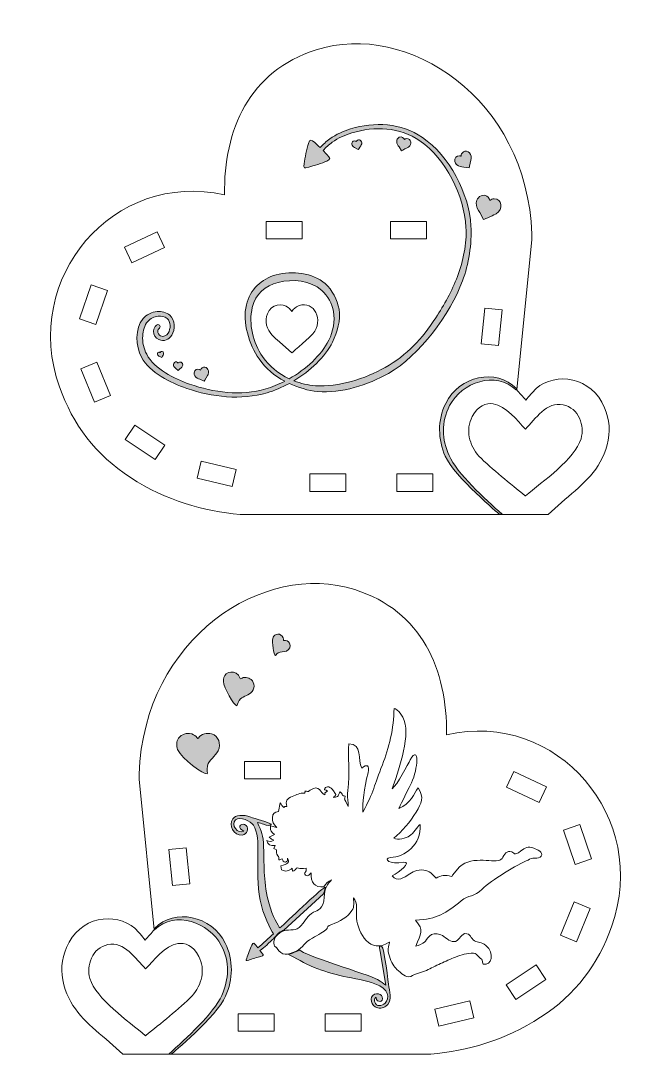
# Model space of a CAD drawing. Header units: inches. Extents: x -13 to 609, y 165 to 636.
# Drawn here: x -12.5 to 274.7, y 165 to 636.4 of the extents above; entities that cross this region are included whole.
import ezdxf

# ---------------------------------------------------------------- set-up
doc = ezdxf.new("R2010")
doc.units = ezdxf.units.IN
doc.header["$MEASUREMENT"] = 0
doc.layers.add('_U+0421_U+043B_U+043E_U+0439 1', color=7, linetype='Continuous')

# ---------------------------------------------------------------- blocks, each defined once
blk = doc.blocks.new('block 2')
at = {"layer": '_U+0421_U+043B_U+043E_U+0439 1', "true_color": 0x1c1c1b}
h = blk.add_hatch(color=250, dxfattribs=at)
edge = h.paths.add_edge_path()
edge.add_spline(control_points=[(213.63, 468.57), (204.42, 478.08), (187.53, 474.39), (181.33, 461.87), (177.49, 454.1), (177.8, 445.38), (181.13, 437.76), (185.24, 428.36), (205.88, 411.27), (205.88, 411.27), (205.88, 411.27), (207.1, 411.28), (207.1, 411.28), (199.18, 418.35), (186.52, 429.84), (182.89, 438.07), (179.66, 445.39), (179.13, 453.26), (183.13, 460.82), (188.71, 471.36), (204, 477.07), (213.59, 467.9), (213.59, 467.9), (213.63, 468.24), (213.63, 468.57), (213.63, 468.57), (213.63, 468.57), (213.63, 468.57)], knot_values=[0, 0, 0, 0, 1, 1, 1, 2, 2, 2, 3, 3, 3, 4, 4, 4, 5, 5, 5, 6, 6, 6, 7, 7, 7, 8, 8, 8, 9, 9, 9, 9], degree=3, periodic=1)
edge = h.paths.add_edge_path()
edge.add_spline(control_points=[(110.05, 470.95), (106.66, 469.1), (103.18, 467.63), (99.84, 466.66), (88.04, 463.23), (74.68, 464.66), (63.25, 468.69), (55.75, 471.34), (46.55, 475.62), (42.63, 482.95), (39.98, 487.93), (39.47, 495.98), (43.29, 500.5), (44.79, 502.28), (47.44, 503.51), (49.75, 503.74), (51.65, 503.92), (54.01, 503.28), (55.51, 502.02), (58.04, 499.88), (58.03, 495.57), (56.41, 492.91), (55.18, 490.88), (52.71, 489.92), (50.5, 490.95), (49.04, 491.63), (48.09, 493.22), (48.09, 494.82), (48.09, 496.03), (48.64, 496.73), (49.44, 497.53), (49.81, 497.9), (50.41, 497.9), (50.78, 497.53), (51.15, 497.16), (51.15, 496.56), (50.78, 496.19), (50.37, 495.78), (49.99, 495.44), (49.99, 494.82), (49.99, 493.96), (50.51, 493.04), (51.31, 492.66), (52.64, 492.04), (54.06, 492.7), (54.79, 493.89), (55.91, 495.74), (56.08, 499.05), (54.28, 500.57), (53.19, 501.49), (51.51, 501.76), (50.13, 501.63), (48.31, 501.45), (46.64, 500.61), (45.46, 499.21), (43.97, 497.45), (43.28, 494.9), (43.14, 492.64), (42.96, 489.74), (43.6, 486.8), (44.96, 484.24), (48.62, 477.39), (57.49, 473.12), (64.48, 470.65), (75.53, 466.75), (87.91, 465.16), (99.31, 468.48), (102.12, 469.3), (105.04, 470.48), (107.92, 471.97), (103.31, 474.37), (99.24, 477.79), (96.23, 482.1), (91.61, 488.71), (88.52, 498.87), (90.44, 506.79), (92.13, 513.73), (97.26, 518.72), (104.06, 520.48), (111.17, 522.31), (120.74, 521.49), (126.41, 516.45), (129.54, 513.66), (131.95, 508.94), (132.69, 504.83), (133.57, 499.96), (131.92, 494.24), (129.72, 489.84), (126.24, 482.88), (119.53, 476.6), (112.13, 472.15), (115.26, 470.93), (118.56, 470.18), (121.9, 469.93), (132.48, 469.14), (144.56, 473.1), (153.73, 478.24), (163.88, 483.93), (170.46, 491.26), (176.8, 500.9), (180.71, 506.82), (184.18, 513.13), (186.69, 519.77), (189.4, 526.92), (191, 534.5), (190.57, 542.17), (189.77, 556.42), (181.45, 573.46), (169.61, 581.6), (160.44, 587.91), (148.91, 588.4), (138.51, 585.2), (135.33, 584.22), (132.33, 582.9), (129.62, 580.95), (128.05, 579.82), (126.7, 578.54), (125.38, 577.19), (126.08, 576.48), (126.74, 575.8), (127.25, 575.25), (128.7, 573.68), (128.99, 573.16), (127.07, 572.29), (125.16, 571.42), (121.04, 570.2), (118.87, 569.59), (116.7, 568.98), (116.46, 568.98), (116.78, 571.27), (117.1, 573.56), (117.97, 578.14), (118.7, 580.32), (119.42, 582.49), (120, 582.26), (121.59, 580.84), (122.28, 580.23), (123.15, 579.4), (124.03, 578.53), (125.43, 579.96), (126.85, 581.29), (128.51, 582.49), (131.39, 584.56), (134.57, 585.97), (137.95, 587.01), (148.91, 590.39), (161.03, 589.81), (170.69, 583.17), (183.01, 574.68), (192.03, 557.61), (192.86, 542.77), (193.3, 534.83), (191.82, 525.11), (189.02, 517.71), (183.3, 502.61), (169.29, 483.4), (155.26, 475.53), (145.75, 470.2), (133.86, 466.39), (122.89, 467.21), (118.86, 467.52), (113.75, 469.33), (110.05, 470.95), (110.05, 470.95), (110.05, 470.95), (110.05, 470.95)], knot_values=[0, 0, 0, 0, 1, 1, 1, 2, 2, 2, 3, 3, 3, 4, 4, 4, 5, 5, 5, 6, 6, 6, 7, 7, 7, 8, 8, 8, 9, 9, 9, 10, 10, 10, 11, 11, 11, 12, 12, 12, 13, 13, 13, 14, 14, 14, 15, 15, 15, 16, 16, 16, 17, 17, 17, 18, 18, 18, 19, 19, 19, 20, 20, 20, 21, 21, 21, 22, 22, 22, 23, 23, 23, 24, 24, 24, 25, 25, 25, 26, 26, 26, 27, 27, 27, 28, 28, 28, 29, 29, 29, 30, 30, 30, 31, 31, 31, 32, 32, 32, 33, 33, 33, 34, 34, 34, 35, 35, 35, 36, 36, 36, 37, 37, 37, 38, 38, 38, 39, 39, 39, 40, 40, 40, 41, 41, 41, 42, 42, 42, 43, 43, 43, 44, 44, 44, 45, 45, 45, 46, 46, 46, 47, 47, 47, 48, 48, 48, 49, 49, 49, 50, 50, 50, 51, 51, 51, 52, 52, 52, 53, 53, 53, 54, 54, 54, 55, 55, 55, 55], degree=3, periodic=1)
edge = h.paths.add_edge_path()
edge.add_spline(control_points=[(109.96, 473.08), (117.53, 477.38), (124.53, 483.68), (128.03, 490.69), (130.04, 494.72), (130.91, 499.24), (130.1, 503.71), (129.44, 507.4), (127.64, 510.89), (124.82, 513.39), (119.64, 518.01), (111.47, 518.68), (105, 517.01), (98.87, 515.42), (94.66, 511.82), (93.14, 505.56), (91.34, 498.17), (93.48, 489.34), (97.78, 483.18), (100.87, 478.77), (105.14, 475.35), (109.96, 473.08), (109.96, 473.08), (109.96, 473.08), (109.96, 473.08)], knot_values=[0, 0, 0, 0, 1, 1, 1, 2, 2, 2, 3, 3, 3, 4, 4, 4, 5, 5, 5, 6, 6, 6, 7, 7, 7, 8, 8, 8, 8], degree=3, periodic=1)
edge = h.paths.add_edge_path()
edge.add_spline(control_points=[(201.5, 554.45), (201.41, 554.64), (201.4, 554.75), (201.3, 554.95), (201.23, 555.08), (201.16, 555.29), (201.07, 555.43), (200.17, 556.93), (197.72, 557.38), (196.23, 555.63), (195.66, 554.96), (195.33, 554.19), (195.28, 553.27), (195.19, 551.49), (196, 550.26), (196.86, 548.85), (196.86, 548.85), (198.65, 545.73), (198.65, 545.73), (199.15, 545.88), (203.91, 548), (204.35, 548.27), (207.73, 550.38), (206.91, 555.21), (203.47, 555.16), (202.45, 555.14), (202.11, 554.81), (201.5, 554.45), (201.5, 554.45), (201.5, 554.45), (201.5, 554.45)], knot_values=[0, 0, 0, 0, 1, 1, 1, 2, 2, 2, 3, 3, 3, 4, 4, 4, 5, 5, 5, 6, 6, 6, 7, 7, 7, 8, 8, 8, 9, 9, 9, 10, 10, 10, 10], degree=3, periodic=1)
edge = h.paths.add_edge_path()
edge.add_spline(control_points=[(188.38, 574.59), (188.24, 574.62), (188.17, 574.66), (188.02, 574.69), (187.92, 574.71), (187.77, 574.75), (187.66, 574.77), (186.44, 574.9), (185.16, 573.73), (185.5, 572.16), (185.63, 571.56), (185.92, 571.05), (186.41, 570.64), (187.36, 569.83), (188.39, 569.76), (189.54, 569.65), (189.54, 569.65), (192.03, 569.32), (192.03, 569.32), (192.16, 569.67), (192.99, 573.21), (193.02, 573.57), (193.28, 576.34), (190.25, 577.92), (188.82, 575.98), (188.4, 575.41), (188.44, 575.08), (188.38, 574.59), (188.38, 574.59), (188.38, 574.59), (188.38, 574.59)], knot_values=[0, 0, 0, 0, 1, 1, 1, 2, 2, 2, 3, 3, 3, 4, 4, 4, 5, 5, 5, 6, 6, 6, 7, 7, 7, 8, 8, 8, 9, 9, 9, 10, 10, 10, 10], degree=3, periodic=1)
edge = h.paths.add_edge_path()
edge.add_spline(control_points=[(140.57, 581.24), (140.5, 581.29), (140.48, 581.33), (140.4, 581.38), (140.35, 581.41), (140.28, 581.46), (140.23, 581.49), (139.6, 581.83), (138.67, 581.48), (138.51, 580.57), (138.45, 580.22), (138.49, 579.89), (138.67, 579.56), (139, 578.92), (139.53, 578.67), (140.12, 578.36), (140.12, 578.36), (141.38, 577.64), (141.38, 577.64), (141.52, 577.8), (142.73, 579.51), (142.83, 579.69), (143.56, 581.11), (142.29, 582.62), (141.11, 581.89), (140.76, 581.68), (140.71, 581.49), (140.57, 581.24), (140.57, 581.24), (140.57, 581.24), (140.57, 581.24)], knot_values=[0, 0, 0, 0, 1, 1, 1, 2, 2, 2, 3, 3, 3, 4, 4, 4, 5, 5, 5, 6, 6, 6, 7, 7, 7, 8, 8, 8, 9, 9, 9, 10, 10, 10, 10], degree=3, periodic=1)
edge = h.paths.add_edge_path()
edge.add_spline(control_points=[(162.52, 582.14), (162.46, 582.25), (162.45, 582.31), (162.39, 582.42), (162.35, 582.5), (162.3, 582.61), (162.25, 582.69), (161.69, 583.52), (160.28, 583.71), (159.47, 582.66), (159.17, 582.26), (159, 581.81), (159, 581.29), (159, 580.26), (159.5, 579.59), (160.04, 578.81), (160.04, 578.81), (161.15, 577.08), (161.15, 577.08), (161.43, 577.18), (164.09, 578.53), (164.33, 578.7), (166.2, 580), (165.59, 582.74), (163.62, 582.6), (163.04, 582.57), (162.86, 582.37), (162.52, 582.14), (162.52, 582.14), (162.52, 582.14), (162.52, 582.14)], knot_values=[0, 0, 0, 0, 1, 1, 1, 2, 2, 2, 3, 3, 3, 4, 4, 4, 5, 5, 5, 6, 6, 6, 7, 7, 7, 8, 8, 8, 9, 9, 9, 10, 10, 10, 10], degree=3, periodic=1)
edge = h.paths.add_edge_path()
edge.add_spline(control_points=[(59.28, 480.22), (59.23, 480.28), (59.22, 480.32), (59.16, 480.38), (59.12, 480.42), (59.07, 480.48), (59.03, 480.52), (58.54, 480.95), (57.63, 480.84), (57.3, 480.05), (57.17, 479.75), (57.14, 479.44), (57.22, 479.11), (57.39, 478.47), (57.81, 478.13), (58.28, 477.73), (58.28, 477.73), (59.26, 476.83), (59.26, 476.83), (59.42, 476.94), (60.86, 478.22), (60.98, 478.37), (61.94, 479.49), (61.11, 481.1), (59.9, 480.69), (59.54, 480.58), (59.46, 480.42), (59.28, 480.22), (59.28, 480.22), (59.28, 480.22), (59.28, 480.22)], knot_values=[0, 0, 0, 0, 1, 1, 1, 2, 2, 2, 3, 3, 3, 4, 4, 4, 5, 5, 5, 6, 6, 6, 7, 7, 7, 8, 8, 8, 9, 9, 9, 10, 10, 10, 10], degree=3, periodic=1)
edge = h.paths.add_edge_path()
edge.add_spline(control_points=[(51.11, 485), (51.06, 485.03), (51.04, 485.05), (50.99, 485.08), (50.96, 485.09), (50.91, 485.12), (50.87, 485.14), (50.46, 485.32), (49.89, 485.05), (49.84, 484.46), (49.83, 484.24), (49.87, 484.03), (50, 483.84), (50.24, 483.45), (50.59, 483.32), (50.98, 483.16), (50.98, 483.16), (51.81, 482.78), (51.81, 482.78), (51.89, 482.88), (52.56, 484.03), (52.61, 484.15), (53, 485.08), (52.11, 485.96), (51.41, 485.44), (51.2, 485.29), (51.18, 485.17), (51.11, 485), (51.11, 485), (51.11, 485), (51.11, 485)], knot_values=[0, 0, 0, 0, 1, 1, 1, 2, 2, 2, 3, 3, 3, 4, 4, 4, 5, 5, 5, 6, 6, 6, 7, 7, 7, 8, 8, 8, 9, 9, 9, 10, 10, 10, 10], degree=3, periodic=1)
edge = h.paths.add_edge_path()
edge.add_spline(control_points=[(69.52, 477.05), (69.42, 477.1), (69.37, 477.15), (69.26, 477.22), (69.18, 477.26), (69.08, 477.33), (68.99, 477.36), (68.05, 477.77), (66.74, 477.15), (66.63, 475.81), (66.59, 475.31), (66.69, 474.83), (66.98, 474.38), (67.54, 473.51), (68.34, 473.2), (69.23, 472.83), (69.23, 472.83), (71.13, 471.96), (71.13, 471.96), (71.32, 472.2), (72.85, 474.81), (72.96, 475.09), (73.85, 477.24), (71.82, 479.24), (70.21, 478.05), (69.74, 477.7), (69.69, 477.43), (69.52, 477.05), (69.52, 477.05), (69.52, 477.05), (69.52, 477.05)], knot_values=[0, 0, 0, 0, 1, 1, 1, 2, 2, 2, 3, 3, 3, 4, 4, 4, 5, 5, 5, 6, 6, 6, 7, 7, 7, 8, 8, 8, 9, 9, 9, 10, 10, 10, 10], degree=3, periodic=1)
h = blk.add_hatch(color=250, dxfattribs=at)
edge = h.paths.add_edge_path()
edge.add_spline(control_points=[(114.47, 212.7), (114.57, 212.66), (113.49, 211.97), (112.45, 211.52), (111.09, 210.93), (109.52, 210.6), (109.65, 210.54), (112.66, 209.12), (116.88, 206.42), (121.36, 204.61), (125.68, 202.87), (130.07, 201.65), (134.9, 200.54), (139.34, 199.53), (145.17, 198.79), (149.04, 197.08), (155.72, 194.94), (155.84, 190.46), (153.72, 188.36), (152.3, 186.95), (149.76, 186.6), (148.97, 188.81), (148.73, 189.47), (148.82, 190.25), (149.48, 191.07), (149.52, 191), (149.54, 190.96), (149.55, 190.85), (149.83, 188.24), (153.27, 188.72), (152.33, 191.19), (151.99, 192.1), (151.2, 192.72), (149.85, 192.65), (146.6, 192.49), (146.76, 187.98), (149.17, 186.66), (150.74, 185.79), (152.75, 185.89), (154.07, 186.94), (156.78, 189.08), (156.23, 192.18), (155.42, 195.81), (155.25, 197.12), (153.3, 213.76), (152.12, 214.39), (151.83, 214.33), (151.29, 214.33), (151.19, 214.16), (150.89, 213.67), (151.62, 212.24), (151.93, 209.14), (151.93, 209.14), (153.97, 196.54), (153.97, 196.54), (152.75, 197.39), (152.05, 198.1), (150.3, 199.05), (145.6, 201.61), (116.9, 210.02), (114.47, 212.7), (114.47, 212.7), (114.47, 212.7), (114.47, 212.7)], knot_values=[0, 0, 0, 0, 1, 1, 1, 2, 2, 2, 3, 3, 3, 4, 4, 4, 5, 5, 5, 6, 6, 6, 7, 7, 7, 8, 8, 8, 9, 9, 9, 10, 10, 10, 11, 11, 11, 12, 12, 12, 13, 13, 13, 14, 14, 14, 15, 15, 15, 16, 16, 16, 17, 17, 17, 18, 18, 18, 19, 19, 19, 20, 20, 20, 21, 21, 21, 21], degree=3, periodic=1)
edge = h.paths.add_edge_path()
edge.add_spline(control_points=[(94.72, 214.72), (94.72, 214.72), (95.69, 213.51), (95.69, 213.51), (98.04, 215.59), (100.56, 218), (102.82, 219.92), (101.55, 221.79), (97.9, 228.99), (96.71, 235.26), (94.13, 248.98), (97.67, 263.9), (93.62, 269.48), (92.37, 271.19), (87.7, 273.87), (85.43, 271.87), (83.28, 269.97), (86.35, 264.92), (89.28, 266.82), (89.28, 266.82), (88.33, 267.33), (88.33, 267.33), (86.15, 268.54), (88.44, 271.12), (90.33, 269.33), (91.63, 268.1), (90.92, 265.29), (88.55, 265), (84.46, 264.51), (82.25, 269.6), (84.23, 272.35), (85.44, 274.04), (88.99, 274.56), (92.43, 273.22), (94.21, 272.53), (100.66, 270.75), (101.86, 269.92), (100.98, 269.02), (100.15, 269.28), (98.31, 269.9), (97.34, 270.23), (96.54, 270.47), (95.51, 270.74), (97.42, 266.33), (98.11, 265.32), (98.3, 259.5), (98.59, 250.04), (98.26, 242.98), (100.76, 233.63), (102.22, 228.13), (105.12, 223.27), (105.74, 222.61), (109.04, 225.65), (123.42, 239.64), (126.46, 241.21), (126.07, 239.75), (125.97, 238.68), (125.59, 238.17), (125.59, 238.17), (107.57, 221.58), (107.57, 221.58), (107.05, 221.4), (106.15, 221.21), (105.1, 220.26), (104.66, 219.87), (104.24, 219.41), (103.79, 218.82), (103.42, 218.32), (102.85, 217.81), (102.4, 217.36), (99.91, 214.95), (97.45, 212.78), (96.99, 212.6), (96.99, 212.6), (96.63, 212.35), (96.63, 212.35), (97.04, 211.83), (97.42, 211.35), (97.69, 211.01), (98.38, 210.11), (98.33, 210.08), (96.97, 209.67), (95.62, 209.25), (92.97, 208.45), (91.59, 208), (90.21, 207.54), (90.1, 207.43), (90.61, 208.89), (91.12, 210.36), (92.25, 213.39), (92.94, 214.75), (93.63, 216.1), (93.88, 215.77), (94.72, 214.72), (94.72, 214.72), (94.72, 214.72), (94.72, 214.72)], knot_values=[0, 0, 0, 0, 1, 1, 1, 2, 2, 2, 3, 3, 3, 4, 4, 4, 5, 5, 5, 6, 6, 6, 7, 7, 7, 8, 8, 8, 9, 9, 9, 10, 10, 10, 11, 11, 11, 12, 12, 12, 13, 13, 13, 14, 14, 14, 15, 15, 15, 16, 16, 16, 17, 17, 17, 18, 18, 18, 19, 19, 19, 20, 20, 20, 21, 21, 21, 22, 22, 22, 23, 23, 23, 24, 24, 24, 25, 25, 25, 26, 26, 26, 27, 27, 27, 28, 28, 28, 29, 29, 29, 30, 30, 30, 31, 31, 31, 32, 32, 32, 32], degree=3, periodic=1)
edge = h.paths.add_edge_path()
edge.add_spline(control_points=[(48.48, 222.4), (57.69, 231.91), (74.58, 228.22), (80.77, 215.69), (84.62, 207.92), (84.31, 199.2), (80.98, 191.58), (76.87, 182.18), (56.23, 165.1), (56.23, 165.1), (56.23, 165.1), (55, 165.1), (55, 165.1), (62.93, 172.17), (75.59, 183.67), (79.22, 191.89), (82.44, 199.21), (82.98, 207.08), (78.98, 214.64), (73.4, 225.18), (58.11, 230.89), (48.52, 221.72), (48.52, 221.72), (48.48, 222.07), (48.48, 222.4), (48.48, 222.4), (48.48, 222.4), (48.48, 222.4)], knot_values=[0, 0, 0, 0, 1, 1, 1, 2, 2, 2, 3, 3, 3, 4, 4, 4, 5, 5, 5, 6, 6, 6, 7, 7, 7, 8, 8, 8, 9, 9, 9, 9], degree=3, periodic=1)
edge = h.paths.add_edge_path()
edge.add_spline(control_points=[(59.28, 303.51), (58.6, 304.93), (58.32, 307.02), (59.11, 308.54), (60.11, 310.46), (62.34, 311.54), (64.56, 311.31), (67.49, 311.02), (68.04, 308.44), (68.56, 309.24), (69.79, 311.13), (72.54, 311.72), (74.57, 311.1), (77.76, 310.13), (78.99, 306.57), (77.54, 303.44), (76.31, 300.79), (73.39, 299.51), (72.69, 296.51), (72.19, 294.35), (72.96, 293.21), (72.56, 292.92), (71.01, 292.15), (60.81, 300.32), (59.28, 303.51), (59.28, 303.51), (59.28, 303.51), (59.28, 303.51)], knot_values=[0, 0, 0, 0, 1, 1, 1, 2, 2, 2, 3, 3, 3, 4, 4, 4, 5, 5, 5, 6, 6, 6, 7, 7, 7, 8, 8, 8, 9, 9, 9, 9], degree=3, periodic=1)
edge = h.paths.add_edge_path()
edge.add_spline(control_points=[(79.94, 334.96), (79.87, 336.12), (80.27, 337.63), (81.23, 338.45), (82.46, 339.49), (84.29, 339.6), (85.74, 338.83), (87.66, 337.81), (87.32, 335.88), (87.9, 336.29), (89.27, 337.24), (91.32, 336.88), (92.54, 335.88), (94.46, 334.33), (94.3, 331.54), (92.43, 329.81), (90.85, 328.34), (88.49, 328.27), (87.17, 326.42), (86.22, 325.07), (86.44, 324.08), (86.08, 323.99), (84.8, 323.9), (80.1, 332.34), (79.94, 334.96), (79.94, 334.96), (79.94, 334.96), (79.94, 334.96)], knot_values=[0, 0, 0, 0, 1, 1, 1, 2, 2, 2, 3, 3, 3, 4, 4, 4, 5, 5, 5, 6, 6, 6, 7, 7, 7, 8, 8, 8, 9, 9, 9, 9], degree=3, periodic=1)
edge = h.paths.add_edge_path()
edge.add_spline(control_points=[(102.46, 354.7), (102.67, 355.41), (103.24, 356.22), (103.99, 356.49), (104.94, 356.84), (106.05, 356.5), (106.75, 355.72), (107.66, 354.7), (107.04, 353.63), (107.47, 353.75), (108.49, 354.01), (109.62, 353.34), (110.13, 352.49), (110.92, 351.14), (110.22, 349.53), (108.73, 348.91), (107.47, 348.38), (106.06, 348.86), (104.87, 348.05), (104.01, 347.47), (103.92, 346.83), (103.69, 346.86), (102.91, 347.08), (101.98, 353.12), (102.46, 354.7), (102.46, 354.7), (102.46, 354.7), (102.46, 354.7)], knot_values=[0, 0, 0, 0, 1, 1, 1, 2, 2, 2, 3, 3, 3, 4, 4, 4, 5, 5, 5, 6, 6, 6, 7, 7, 7, 8, 8, 8, 9, 9, 9, 9], degree=3, periodic=1)
at = {"layer": '_U+0421_U+043B_U+043E_U+0439 1', "color": 12, "lineweight": 9, "true_color": 0xe30513}
for points in [[(115.9, 544.78), (115.9, 536.84), (99.46, 536.84), (99.46, 544.78), (115.9, 544.78), (115.9, 544.78)], [(172.59, 544.78), (172.59, 536.84), (156.15, 536.84), (156.15, 544.78), (172.59, 544.78), (172.59, 544.78)], [(49.7, 540.14), (53.09, 532.97), (38.23, 525.94), (34.84, 533.11), (49.7, 540.14), (49.7, 540.14)], [(19.6, 515.91), (27.11, 513.33), (21.76, 497.79), (14.25, 500.37), (19.6, 515.91), (19.6, 515.91)], [(199.15, 505.33), (207.04, 504.53), (205.39, 488.18), (197.5, 488.97), (199.15, 505.33), (199.15, 505.33)], [(14.87, 477.66), (22.21, 480.68), (28.47, 465.47), (21.12, 462.45), (14.87, 477.66), (14.87, 477.66)], [(35.2, 445.35), (39.62, 451.94), (53.27, 442.78), (48.85, 436.19), (35.2, 445.35), (35.2, 445.35)], [(67.99, 427.82), (69.84, 435.54), (85.83, 431.71), (83.98, 423.99), (67.99, 427.82), (67.99, 427.82)], [(135.81, 429.66), (135.81, 421.72), (119.37, 421.72), (119.37, 429.66), (135.81, 429.66), (135.81, 429.66)], [(175.5, 429.66), (175.5, 421.72), (159.06, 421.72), (159.06, 429.66), (175.5, 429.66), (175.5, 429.66)], [(89.56, 298.6), (89.56, 290.67), (106.01, 290.67), (106.01, 298.6), (89.56, 298.6), (89.56, 298.6)], [(212.45, 293.96), (209.06, 286.79), (223.92, 279.76), (227.32, 286.93), (212.45, 293.96), (212.45, 293.96)], [(242.55, 269.74), (235.05, 267.15), (240.4, 251.61), (247.9, 254.19), (242.55, 269.74), (242.55, 269.74)], [(63.01, 259.15), (55.11, 258.36), (56.76, 242), (64.66, 242.8), (63.01, 259.15), (63.01, 259.15)], [(247.28, 231.48), (239.94, 234.5), (233.69, 219.3), (241.03, 216.28), (247.28, 231.48), (247.28, 231.48)], [(226.96, 199.17), (222.54, 205.76), (208.88, 196.61), (213.3, 190.01), (226.96, 199.17), (226.96, 199.17)], [(194.16, 181.64), (192.31, 189.36), (176.32, 185.54), (178.17, 177.82), (194.16, 181.64), (194.16, 181.64)], [(86.66, 183.48), (86.66, 175.54), (103.1, 175.54), (103.1, 183.48), (86.66, 183.48), (86.66, 183.48)], [(126.34, 183.48), (126.34, 175.54), (142.78, 175.54), (142.78, 183.48), (126.34, 183.48), (126.34, 183.48)]]:
    blk.add_lwpolyline(points, dxfattribs=at)
for points, knots in [([(217.86, 463.29), (218.8, 464.31), (219.1, 465.01), (220.16, 466.07), (220.87, 466.78), (221.77, 467.91), (222.59, 468.63), (231.47, 476.34), (247.95, 474.1), (253.82, 459.84), (256.04, 454.44), (256.59, 448.86), (254.98, 442.91), (251.84, 431.35), (244.18, 425.24), (235.74, 418.06), (235.74, 418.06), (228.11, 411.17), (228.11, 411.17), (228.11, 411.17), (87.65, 411.17), (87.65, 411.17), (70.7, 412.84), (54.25, 417.3), (37.55, 428.07), (21.55, 438.39), (11.27, 452.32), (5.21, 469.33), (-12.51, 519.03), (29.93, 568.42), (80.47, 556.94), (80.01, 586.72), (91.7, 613.34), (122.26, 623.11), (163.79, 636.39), (218.46, 601.11), (220.66, 539.01), (220.66, 539.01), (220.62, 536.59), (220.62, 536.59), (220.62, 536.59), (213.72, 467.96), (213.72, 467.96), (214.91, 466.74), (216.56, 464.78), (217.86, 463.29), (217.86, 463.29), (217.86, 463.29), (217.86, 463.29)], [0, 0, 0, 0, 1, 1, 1, 2, 2, 2, 3, 3, 3, 4, 4, 4, 5, 5, 5, 6, 6, 6, 7, 7, 7, 8, 8, 8, 9, 9, 9, 10, 10, 10, 11, 11, 11, 12, 12, 12, 13, 13, 13, 14, 14, 14, 15, 15, 15, 16, 16, 16, 16]), ([(111.14, 503.82), (110.85, 504.14), (110.75, 504.35), (110.42, 504.68), (110.21, 504.9), (109.93, 505.25), (109.67, 505.47), (106.93, 507.86), (101.84, 507.16), (100.02, 502.76), (99.34, 501.09), (99.17, 499.36), (99.67, 497.52), (100.64, 493.95), (103, 492.06), (105.61, 489.85), (105.61, 489.85), (111.14, 484.85), (111.14, 484.85), (112.02, 485.48), (120.01, 492.69), (120.71, 493.51), (126, 499.82), (121.29, 508.79), (114.55, 506.48), (112.57, 505.79), (112.11, 504.93), (111.14, 503.82), (111.14, 503.82), (111.14, 503.82), (111.14, 503.82)], [0, 0, 0, 0, 1, 1, 1, 2, 2, 2, 3, 3, 3, 4, 4, 4, 5, 5, 5, 6, 6, 6, 7, 7, 7, 8, 8, 8, 9, 9, 9, 10, 10, 10, 10]), ([(217.7, 419.66), (217.66, 419.69), (217.63, 419.72), (217.59, 419.75), (211.02, 425.15), (202.3, 431.8), (196.5, 437.8), (192.04, 442.81), (190.26, 449.82), (193.45, 455.85), (196.09, 460.83), (199.76, 462.16), (202.98, 461.65), (208.7, 460.76), (214.12, 453.92), (217.69, 450.09), (222.3, 454.75), (227.39, 462.84), (234.92, 461.21), (238.45, 460.45), (240.98, 458.14), (242.35, 455.04), (243.71, 451.94), (244, 448.96), (243.05, 445.7), (240.41, 436.59), (225.58, 426.32), (217.7, 419.66), (217.7, 419.66), (217.7, 419.66), (217.7, 419.66)], [0, 0, 0, 0, 1, 1, 1, 2, 2, 2, 3, 3, 3, 4, 4, 4, 5, 5, 5, 6, 6, 6, 7, 7, 7, 8, 8, 8, 9, 9, 9, 10, 10, 10, 10]), ([(44.3, 217.11), (43.35, 218.13), (43.05, 218.83), (41.99, 219.9), (41.29, 220.6), (40.39, 221.73), (39.56, 222.45), (30.68, 230.16), (14.21, 227.92), (8.34, 213.67), (6.11, 208.26), (5.56, 202.68), (7.18, 196.73), (10.32, 185.17), (17.98, 179.06), (26.41, 171.88), (26.41, 171.88), (34.05, 164.99), (34.05, 164.99), (34.05, 164.99), (174.5, 164.99), (174.5, 164.99), (191.45, 166.67), (207.9, 171.12), (224.61, 181.89), (240.61, 192.21), (250.88, 206.14), (256.95, 223.15), (274.67, 272.85), (232.22, 322.24), (181.69, 310.76), (182.14, 340.54), (170.46, 367.17), (139.89, 376.93), (98.37, 390.21), (43.7, 354.93), (41.5, 292.83), (41.5, 292.83), (41.53, 290.42), (41.53, 290.42), (41.53, 290.42), (48.44, 221.79), (48.44, 221.79), (47.24, 220.56), (45.59, 218.6), (44.3, 217.11), (44.3, 217.11), (44.3, 217.11), (44.3, 217.11)], [0, 0, 0, 0, 1, 1, 1, 2, 2, 2, 3, 3, 3, 4, 4, 4, 5, 5, 5, 6, 6, 6, 7, 7, 7, 8, 8, 8, 9, 9, 9, 10, 10, 10, 11, 11, 11, 12, 12, 12, 13, 13, 13, 14, 14, 14, 15, 15, 15, 16, 16, 16, 16]), ([(155.53, 216.1), (156.23, 216.56), (154.73, 213.43), (155.13, 211.66), (155.72, 209.05), (156.84, 206.32), (158.12, 204.75), (158.97, 203.72), (162.09, 200.89), (163.41, 200.5), (165.18, 199.98), (165.92, 200.83), (167.08, 201.39), (168.23, 201.95), (169.52, 202.14), (170.81, 202.59), (173.21, 203.42), (175, 204.54), (177.31, 205.61), (179.61, 206.68), (181.66, 207.65), (184.11, 208.66), (186.2, 209.52), (189.32, 210.65), (191.73, 211), (195.57, 211.56), (195.64, 210.19), (197.04, 208.84), (198.1, 207.83), (197.73, 209.07), (198.17, 207.03), (198.17, 207.03), (198.36, 206.05), (198.36, 206.05), (202.41, 205.28), (203.7, 211.14), (199.69, 214.63), (197.6, 216.44), (196.02, 215.74), (194.4, 216.75), (192.62, 217.85), (193.04, 220.1), (189.97, 220.11), (187.82, 219.08), (187.46, 216.47), (185.04, 216.37), (182.94, 216.29), (180.87, 218.72), (179.18, 219.49), (174.38, 221.68), (172.47, 216.89), (171.72, 216.21), (170.83, 215.4), (169.03, 214.75), (167.7, 214.34), (169.96, 220), (171.57, 221.62), (167.62, 226.13), (177.49, 226.67), (181.45, 229.43), (188.41, 235.01), (191.81, 237.72), (194.25, 236.63), (197.93, 240.26), (202.06, 244.35), (214.06, 251.58), (218.99, 253.6), (220.23, 255.14), (223.87, 253.78), (224.88, 255.32), (226.05, 257.24), (223.08, 258.44), (221.53, 259.01), (218.79, 260.01), (217.54, 259.09), (215.66, 257.74), (211.89, 255.03), (213.29, 257.2), (210.64, 257.55), (208.57, 257.82), (207.92, 255.03), (206.53, 253.86), (204.03, 251.77), (193.7, 256.04), (187.69, 250.51), (187.69, 250.51), (184.49, 246.66), (184.49, 246.66), (184.21, 246.28), (184.23, 246.31), (183.99, 246.07), (181.1, 246.92), (179.24, 246.58), (176.95, 245.36), (175.16, 247.02), (174.09, 248.75), (171.32, 249.01), (168.32, 249.3), (166.04, 248.11), (164.27, 246.82), (162.84, 245.77), (158.95, 243.39), (156.96, 246.34), (160.38, 248.24), (165.85, 252.71), (162.17, 252.64), (155.72, 251.3), (152.47, 254.14), (156.22, 254.76), (162.44, 254.97), (170.47, 260.42), (169.72, 269.78), (168.22, 268.68), (166.56, 265.79), (164.85, 264.6), (163.25, 263.49), (159.44, 262.5), (157.61, 263.64), (161.41, 266.41), (165.3, 271.16), (167.89, 275.5), (170.31, 279.54), (171.6, 281.99), (168.81, 286.5), (166.84, 284.18), (165.48, 279.27), (159.93, 277.03), (160.4, 277.96), (162.83, 282.99), (165.73, 288.83), (168.76, 294.9), (169.34, 306.66), (165.2, 299.34), (164.05, 297.31), (159.34, 287.7), (156.88, 286.12), (159.34, 292.98), (165.25, 309.07), (162.46, 317.19), (161.84, 319.01), (159.65, 322.48), (157.77, 322.72), (157.74, 313.65), (155.41, 304.65), (152.44, 297.02), (148.9, 287.92), (148.42, 284.41), (143.59, 275.47), (143.33, 279.33), (144.1, 286.23), (145.91, 293.35), (146.78, 296.79), (145.2, 297.6), (143.1, 295.42), (141.09, 299.15), (143.59, 306.69), (137.09, 306.63), (136.57, 300.8), (137.72, 293.76), (136.71, 285.25), (136.22, 281.11), (137.02, 281.23), (136.9, 278.04), (136.9, 278.04), (135.77, 280.31), (135.77, 280.31), (135.07, 281.68), (135.15, 281.02), (135.41, 282.73), (135.07, 282.95), (135.02, 282.82), (134.75, 282.94), (133.78, 283.37), (134.4, 283.68), (133.26, 284.75), (132.12, 283.15), (132.84, 282.34), (130.14, 282.17), (131.15, 283.39), (130.59, 281.87), (131.22, 283.43), (130.76, 284.33), (130.59, 284.35), (130.1, 285.17), (128.83, 287.29), (126.99, 287.41), (126.24, 286.25), (125.65, 285.34), (126.52, 285.78), (127.49, 285.04), (127.49, 285.04), (126.17, 284.26), (126.17, 284.26), (126.18, 284.23), (126.2, 284.11), (126.2, 284.08), (126.29, 283.25), (126.61, 284.48), (126.24, 283.35), (124.03, 283.91), (123.96, 288.46), (119.59, 285.49), (118.06, 284.45), (119.44, 284.88), (117.09, 285.05), (117.09, 285.02), (117.12, 285.01), (117.12, 284.97), (117.12, 284.97), (117.18, 284.65), (117.18, 284.65), (117.18, 284.63), (117.16, 284.52), (117.16, 284.5), (117.16, 284.5), (117.09, 284.14), (117.09, 284.14), (114.68, 284.35), (113.51, 283.31), (111.29, 282.54), (109, 281.75), (108.1, 280.49), (108.87, 278.04), (107.73, 277.94), (108.16, 278.17), (107.58, 277.59), (106.62, 278.1), (106.46, 278.81), (105.83, 279.62), (105.83, 279.62), (105.14, 275.72), (105.14, 275.72), (103.28, 275.36), (102.33, 274.99), (102.31, 272.88), (102.28, 270.88), (102.72, 269.95), (104.06, 268.7), (104.12, 268.64), (104.23, 268.55), (104.3, 268.46), (104.3, 268.46), (101.38, 269.12), (101.38, 269.12), (101.45, 266.36), (101.8, 266.72), (103.23, 265.19), (103.23, 265.19), (100.88, 264.07), (100.88, 264.07), (102.01, 262.84), (101.85, 263.37), (102.93, 262.66), (101.69, 261.77), (100.82, 261.94), (99.75, 262.45), (100.21, 260.4), (101.23, 260.08), (103.56, 260.28), (103.56, 260.28), (102.88, 258.91), (102.88, 258.91), (105.23, 257.91), (103.64, 258.08), (104.37, 256.28), (104.97, 254.83), (105.58, 255.65), (105.17, 253.65), (106.21, 253.76), (105.98, 253.78), (106.78, 254.14), (107.13, 253.07), (107.22, 252.95), (108.29, 252.63), (109.76, 253.58), (108.88, 252.92), (109.18, 254.43), (110.18, 252.47), (109.78, 252.33), (107.22, 251.23), (107.22, 251.23), (106.12, 251.02), (106.12, 251.02), (106.12, 251.02), (106.45, 249.16), (106.45, 249.16), (108.39, 248.13), (109.93, 248.55), (111.36, 249.91), (111.36, 249.91), (111.46, 248.54), (111.46, 248.54), (112.68, 248.86), (111.69, 248.38), (112.66, 249.12), (112.83, 249.25), (113.04, 249.5), (113.21, 249.67), (113.21, 249.67), (113.57, 250.08), (113.57, 250.08), (115.53, 249.58), (115.75, 249.69), (117.68, 249.85), (118.08, 247.6), (116.15, 248.09), (117.41, 246.75), (118.56, 245.52), (119.55, 247.35), (119.97, 247.72), (119.67, 243.39), (121.54, 241.04), (125.82, 241.32), (126.76, 242.9), (127.54, 243.94), (129.31, 244.53), (127.23, 242.73), (126.14, 240.6), (125.94, 236.6), (125.68, 231.15), (122.8, 230.69), (121.08, 229.78), (118.05, 228.2), (117.61, 226.08), (115.46, 223.79), (112.66, 220.81), (111.15, 222.36), (107.02, 221.23), (102.89, 219.36), (102.37, 215.41), (103.33, 214.39), (104.47, 213.18), (103.58, 214.68), (104.41, 213.32), (106.57, 209.73), (109.37, 210.37), (112.87, 211.95), (116.82, 213.74), (116.55, 215.94), (120.54, 218.01), (121.8, 218.66), (123.1, 219.47), (124.35, 220.18), (129.75, 223.21), (125.22, 222.54), (129.48, 224.21), (132.79, 225.52), (136.65, 227.55), (138.6, 230.59), (139.77, 232.42), (139.39, 233.95), (139.26, 236.29), (141.57, 234.06), (140.31, 230.45), (140.64, 227.09), (141.3, 220.29), (146.83, 210.4), (155.53, 216.1), (155.53, 216.1), (155.53, 216.1), (155.53, 216.1)], [0, 0, 0, 0, 1, 1, 1, 2, 2, 2, 3, 3, 3, 4, 4, 4, 5, 5, 5, 6, 6, 6, 7, 7, 7, 8, 8, 8, 9, 9, 9, 10, 10, 10, 11, 11, 11, 12, 12, 12, 13, 13, 13, 14, 14, 14, 15, 15, 15, 16, 16, 16, 17, 17, 17, 18, 18, 18, 19, 19, 19, 20, 20, 20, 21, 21, 21, 22, 22, 22, 23, 23, 23, 24, 24, 24, 25, 25, 25, 26, 26, 26, 27, 27, 27, 28, 28, 28, 29, 29, 29, 30, 30, 30, 31, 31, 31, 32, 32, 32, 33, 33, 33, 34, 34, 34, 35, 35, 35, 36, 36, 36, 37, 37, 37, 38, 38, 38, 39, 39, 39, 40, 40, 40, 41, 41, 41, 42, 42, 42, 43, 43, 43, 44, 44, 44, 45, 45, 45, 46, 46, 46, 47, 47, 47, 48, 48, 48, 49, 49, 49, 50, 50, 50, 51, 51, 51, 52, 52, 52, 53, 53, 53, 54, 54, 54, 55, 55, 55, 56, 56, 56, 57, 57, 57, 58, 58, 58, 59, 59, 59, 60, 60, 60, 61, 61, 61, 62, 62, 62, 63, 63, 63, 64, 64, 64, 65, 65, 65, 66, 66, 66, 67, 67, 67, 68, 68, 68, 69, 69, 69, 70, 70, 70, 71, 71, 71, 72, 72, 72, 73, 73, 73, 74, 74, 74, 75, 75, 75, 76, 76, 76, 77, 77, 77, 78, 78, 78, 79, 79, 79, 80, 80, 80, 81, 81, 81, 82, 82, 82, 83, 83, 83, 84, 84, 84, 85, 85, 85, 86, 86, 86, 87, 87, 87, 88, 88, 88, 89, 89, 89, 90, 90, 90, 91, 91, 91, 92, 92, 92, 93, 93, 93, 94, 94, 94, 95, 95, 95, 96, 96, 96, 97, 97, 97, 98, 98, 98, 99, 99, 99, 100, 100, 100, 101, 101, 101, 102, 102, 102, 103, 103, 103, 104, 104, 104, 105, 105, 105, 106, 106, 106, 107, 107, 107, 108, 108, 108, 109, 109, 109, 110, 110, 110, 111, 111, 111, 112, 112, 112, 113, 113, 113, 114, 114, 114, 115, 115, 115, 116, 116, 116, 117, 117, 117, 118, 118, 118, 119, 119, 119, 120, 120, 120, 120]), ([(44.46, 173.48), (44.49, 173.51), (44.53, 173.54), (44.56, 173.57), (51.13, 178.97), (59.86, 185.63), (65.65, 191.62), (70.12, 196.63), (71.89, 203.64), (68.7, 209.67), (66.07, 214.66), (62.39, 215.98), (59.17, 215.48), (53.45, 214.58), (48.04, 207.74), (44.46, 203.91), (39.85, 208.57), (34.77, 216.66), (27.24, 215.04), (23.71, 214.27), (21.17, 211.96), (19.81, 208.86), (18.45, 205.76), (18.15, 202.78), (19.1, 199.53), (21.74, 190.41), (36.58, 180.14), (44.46, 173.48), (44.46, 173.48), (44.46, 173.48), (44.46, 173.48)], [0, 0, 0, 0, 1, 1, 1, 2, 2, 2, 3, 3, 3, 4, 4, 4, 5, 5, 5, 6, 6, 6, 7, 7, 7, 8, 8, 8, 9, 9, 9, 10, 10, 10, 10])]:
    blk.add_open_spline(points, degree=3, knots=knots, dxfattribs=at)
at = {"layer": '_U+0421_U+043B_U+043E_U+0439 1', "lineweight": 0}
for points, knots in [([(110.05, 470.95), (106.66, 469.1), (103.18, 467.63), (99.84, 466.66), (88.04, 463.23), (74.68, 464.66), (63.25, 468.69), (55.75, 471.34), (46.55, 475.62), (42.63, 482.95), (39.98, 487.93), (39.47, 495.98), (43.29, 500.5), (44.79, 502.28), (47.44, 503.51), (49.75, 503.74), (51.65, 503.92), (54.01, 503.28), (55.51, 502.02), (58.04, 499.88), (58.03, 495.57), (56.41, 492.91), (55.18, 490.88), (52.71, 489.92), (50.5, 490.95), (49.04, 491.63), (48.09, 493.22), (48.09, 494.82), (48.09, 496.03), (48.64, 496.73), (49.44, 497.53), (49.81, 497.9), (50.41, 497.9), (50.78, 497.53), (51.15, 497.16), (51.15, 496.56), (50.78, 496.19), (50.37, 495.78), (49.99, 495.44), (49.99, 494.82), (49.99, 493.96), (50.51, 493.04), (51.31, 492.66), (52.64, 492.04), (54.06, 492.7), (54.79, 493.89), (55.91, 495.74), (56.08, 499.05), (54.28, 500.57), (53.19, 501.49), (51.51, 501.76), (50.13, 501.63), (48.31, 501.45), (46.64, 500.61), (45.46, 499.21), (43.97, 497.45), (43.28, 494.9), (43.14, 492.64), (42.96, 489.74), (43.6, 486.8), (44.96, 484.24), (48.62, 477.39), (57.49, 473.12), (64.48, 470.65), (75.53, 466.75), (87.91, 465.16), (99.31, 468.48), (102.12, 469.3), (105.04, 470.48), (107.92, 471.97), (103.31, 474.37), (99.24, 477.79), (96.23, 482.1), (91.61, 488.71), (88.52, 498.87), (90.44, 506.79), (92.13, 513.73), (97.26, 518.72), (104.06, 520.48), (111.17, 522.31), (120.74, 521.49), (126.41, 516.45), (129.54, 513.66), (131.95, 508.94), (132.69, 504.83), (133.57, 499.96), (131.92, 494.24), (129.72, 489.84), (126.24, 482.88), (119.53, 476.6), (112.13, 472.15), (115.26, 470.93), (118.56, 470.18), (121.9, 469.93), (132.48, 469.14), (144.56, 473.1), (153.73, 478.24), (163.88, 483.93), (170.46, 491.26), (176.8, 500.9), (180.71, 506.82), (184.18, 513.13), (186.69, 519.77), (189.4, 526.92), (191, 534.5), (190.57, 542.17), (189.77, 556.42), (181.45, 573.46), (169.61, 581.6), (160.44, 587.91), (148.91, 588.4), (138.51, 585.2), (135.33, 584.22), (132.33, 582.9), (129.62, 580.95), (128.05, 579.82), (126.7, 578.54), (125.38, 577.19), (126.08, 576.48), (126.74, 575.8), (127.25, 575.25), (128.7, 573.68), (128.99, 573.16), (127.07, 572.29), (125.16, 571.42), (121.04, 570.2), (118.87, 569.59), (116.7, 568.98), (116.46, 568.98), (116.78, 571.27), (117.1, 573.56), (117.97, 578.14), (118.7, 580.32), (119.42, 582.49), (120, 582.26), (121.59, 580.84), (122.28, 580.23), (123.15, 579.4), (124.03, 578.53), (125.43, 579.96), (126.85, 581.29), (128.51, 582.49), (131.39, 584.56), (134.57, 585.97), (137.95, 587.01), (148.91, 590.39), (161.03, 589.81), (170.69, 583.17), (183.01, 574.68), (192.03, 557.61), (192.86, 542.77), (193.3, 534.83), (191.82, 525.11), (189.02, 517.71), (183.3, 502.61), (169.29, 483.4), (155.26, 475.53), (145.75, 470.2), (133.86, 466.39), (122.89, 467.21), (118.86, 467.52), (113.75, 469.33), (110.05, 470.95), (110.05, 470.95), (110.05, 470.95), (110.05, 470.95)], [0, 0, 0, 0, 1, 1, 1, 2, 2, 2, 3, 3, 3, 4, 4, 4, 5, 5, 5, 6, 6, 6, 7, 7, 7, 8, 8, 8, 9, 9, 9, 10, 10, 10, 11, 11, 11, 12, 12, 12, 13, 13, 13, 14, 14, 14, 15, 15, 15, 16, 16, 16, 17, 17, 17, 18, 18, 18, 19, 19, 19, 20, 20, 20, 21, 21, 21, 22, 22, 22, 23, 23, 23, 24, 24, 24, 25, 25, 25, 26, 26, 26, 27, 27, 27, 28, 28, 28, 29, 29, 29, 30, 30, 30, 31, 31, 31, 32, 32, 32, 33, 33, 33, 34, 34, 34, 35, 35, 35, 36, 36, 36, 37, 37, 37, 38, 38, 38, 39, 39, 39, 40, 40, 40, 41, 41, 41, 42, 42, 42, 43, 43, 43, 44, 44, 44, 45, 45, 45, 46, 46, 46, 47, 47, 47, 48, 48, 48, 49, 49, 49, 50, 50, 50, 51, 51, 51, 52, 52, 52, 53, 53, 53, 54, 54, 54, 55, 55, 55, 55]), ([(140.57, 581.24), (140.5, 581.29), (140.48, 581.33), (140.4, 581.38), (140.35, 581.41), (140.28, 581.46), (140.23, 581.49), (139.6, 581.83), (138.67, 581.48), (138.51, 580.57), (138.45, 580.22), (138.49, 579.89), (138.67, 579.56), (139, 578.92), (139.53, 578.67), (140.12, 578.36), (140.12, 578.36), (141.38, 577.64), (141.38, 577.64), (141.52, 577.8), (142.73, 579.51), (142.83, 579.69), (143.56, 581.11), (142.29, 582.62), (141.11, 581.89), (140.76, 581.68), (140.71, 581.49), (140.57, 581.24), (140.57, 581.24), (140.57, 581.24), (140.57, 581.24)], [0, 0, 0, 0, 1, 1, 1, 2, 2, 2, 3, 3, 3, 4, 4, 4, 5, 5, 5, 6, 6, 6, 7, 7, 7, 8, 8, 8, 9, 9, 9, 10, 10, 10, 10]), ([(162.52, 582.14), (162.46, 582.25), (162.45, 582.31), (162.39, 582.42), (162.35, 582.5), (162.3, 582.61), (162.25, 582.69), (161.69, 583.52), (160.28, 583.71), (159.47, 582.66), (159.17, 582.26), (159, 581.81), (159, 581.29), (159, 580.26), (159.5, 579.59), (160.04, 578.81), (160.04, 578.81), (161.15, 577.08), (161.15, 577.08), (161.43, 577.18), (164.09, 578.53), (164.33, 578.7), (166.2, 580), (165.59, 582.74), (163.62, 582.6), (163.04, 582.57), (162.86, 582.37), (162.52, 582.14), (162.52, 582.14), (162.52, 582.14), (162.52, 582.14)], [0, 0, 0, 0, 1, 1, 1, 2, 2, 2, 3, 3, 3, 4, 4, 4, 5, 5, 5, 6, 6, 6, 7, 7, 7, 8, 8, 8, 9, 9, 9, 10, 10, 10, 10]), ([(188.38, 574.59), (188.24, 574.62), (188.17, 574.66), (188.02, 574.69), (187.92, 574.71), (187.77, 574.75), (187.66, 574.77), (186.44, 574.9), (185.16, 573.73), (185.5, 572.16), (185.63, 571.56), (185.92, 571.05), (186.41, 570.64), (187.36, 569.83), (188.39, 569.76), (189.54, 569.65), (189.54, 569.65), (192.03, 569.32), (192.03, 569.32), (192.16, 569.67), (192.99, 573.21), (193.02, 573.57), (193.28, 576.34), (190.25, 577.92), (188.82, 575.98), (188.4, 575.41), (188.44, 575.08), (188.38, 574.59), (188.38, 574.59), (188.38, 574.59), (188.38, 574.59)], [0, 0, 0, 0, 1, 1, 1, 2, 2, 2, 3, 3, 3, 4, 4, 4, 5, 5, 5, 6, 6, 6, 7, 7, 7, 8, 8, 8, 9, 9, 9, 10, 10, 10, 10]), ([(201.5, 554.45), (201.41, 554.64), (201.4, 554.75), (201.3, 554.95), (201.23, 555.08), (201.16, 555.29), (201.07, 555.43), (200.17, 556.93), (197.72, 557.38), (196.23, 555.63), (195.66, 554.96), (195.33, 554.19), (195.28, 553.27), (195.19, 551.49), (196, 550.26), (196.86, 548.85), (196.86, 548.85), (198.65, 545.73), (198.65, 545.73), (199.15, 545.88), (203.91, 548), (204.35, 548.27), (207.73, 550.38), (206.91, 555.21), (203.47, 555.16), (202.45, 555.14), (202.11, 554.81), (201.5, 554.45), (201.5, 554.45), (201.5, 554.45), (201.5, 554.45)], [0, 0, 0, 0, 1, 1, 1, 2, 2, 2, 3, 3, 3, 4, 4, 4, 5, 5, 5, 6, 6, 6, 7, 7, 7, 8, 8, 8, 9, 9, 9, 10, 10, 10, 10]), ([(109.96, 473.08), (117.53, 477.38), (124.53, 483.68), (128.03, 490.69), (130.04, 494.72), (130.91, 499.24), (130.1, 503.71), (129.44, 507.4), (127.64, 510.89), (124.82, 513.39), (119.64, 518.01), (111.47, 518.68), (105, 517.01), (98.87, 515.42), (94.66, 511.82), (93.14, 505.56), (91.34, 498.17), (93.48, 489.34), (97.78, 483.18), (100.87, 478.77), (105.14, 475.35), (109.96, 473.08), (109.96, 473.08), (109.96, 473.08), (109.96, 473.08)], [0, 0, 0, 0, 1, 1, 1, 2, 2, 2, 3, 3, 3, 4, 4, 4, 5, 5, 5, 6, 6, 6, 7, 7, 7, 8, 8, 8, 8]), ([(51.11, 485), (51.06, 485.03), (51.04, 485.05), (50.99, 485.08), (50.96, 485.09), (50.91, 485.12), (50.87, 485.14), (50.46, 485.32), (49.89, 485.05), (49.84, 484.46), (49.83, 484.24), (49.87, 484.03), (50, 483.84), (50.24, 483.45), (50.59, 483.32), (50.98, 483.16), (50.98, 483.16), (51.81, 482.78), (51.81, 482.78), (51.89, 482.88), (52.56, 484.03), (52.61, 484.15), (53, 485.08), (52.11, 485.96), (51.41, 485.44), (51.2, 485.29), (51.18, 485.17), (51.11, 485), (51.11, 485), (51.11, 485), (51.11, 485)], [0, 0, 0, 0, 1, 1, 1, 2, 2, 2, 3, 3, 3, 4, 4, 4, 5, 5, 5, 6, 6, 6, 7, 7, 7, 8, 8, 8, 9, 9, 9, 10, 10, 10, 10]), ([(59.28, 480.22), (59.23, 480.28), (59.22, 480.32), (59.16, 480.38), (59.12, 480.42), (59.07, 480.48), (59.03, 480.52), (58.54, 480.95), (57.63, 480.84), (57.3, 480.05), (57.17, 479.75), (57.14, 479.44), (57.22, 479.11), (57.39, 478.47), (57.81, 478.13), (58.28, 477.73), (58.28, 477.73), (59.26, 476.83), (59.26, 476.83), (59.42, 476.94), (60.86, 478.22), (60.98, 478.37), (61.94, 479.49), (61.11, 481.1), (59.9, 480.69), (59.54, 480.58), (59.46, 480.42), (59.28, 480.22), (59.28, 480.22), (59.28, 480.22), (59.28, 480.22)], [0, 0, 0, 0, 1, 1, 1, 2, 2, 2, 3, 3, 3, 4, 4, 4, 5, 5, 5, 6, 6, 6, 7, 7, 7, 8, 8, 8, 9, 9, 9, 10, 10, 10, 10]), ([(69.52, 477.05), (69.42, 477.1), (69.37, 477.15), (69.26, 477.22), (69.18, 477.26), (69.08, 477.33), (68.99, 477.36), (68.05, 477.77), (66.74, 477.15), (66.63, 475.81), (66.59, 475.31), (66.69, 474.83), (66.98, 474.38), (67.54, 473.51), (68.34, 473.2), (69.23, 472.83), (69.23, 472.83), (71.13, 471.96), (71.13, 471.96), (71.32, 472.2), (72.85, 474.81), (72.96, 475.09), (73.85, 477.24), (71.82, 479.24), (70.21, 478.05), (69.74, 477.7), (69.69, 477.43), (69.52, 477.05), (69.52, 477.05), (69.52, 477.05), (69.52, 477.05)], [0, 0, 0, 0, 1, 1, 1, 2, 2, 2, 3, 3, 3, 4, 4, 4, 5, 5, 5, 6, 6, 6, 7, 7, 7, 8, 8, 8, 9, 9, 9, 10, 10, 10, 10]), ([(213.63, 468.57), (204.42, 478.08), (187.53, 474.39), (181.33, 461.87), (177.49, 454.1), (177.8, 445.38), (181.13, 437.76), (185.24, 428.36), (205.88, 411.27), (205.88, 411.27), (205.88, 411.27), (207.1, 411.28), (207.1, 411.28), (199.18, 418.35), (186.52, 429.84), (182.89, 438.07), (179.66, 445.39), (179.13, 453.26), (183.13, 460.82), (188.71, 471.36), (204, 477.07), (213.59, 467.9), (213.59, 467.9), (213.63, 468.24), (213.63, 468.57), (213.63, 468.57), (213.63, 468.57), (213.63, 468.57)], [0, 0, 0, 0, 1, 1, 1, 2, 2, 2, 3, 3, 3, 4, 4, 4, 5, 5, 5, 6, 6, 6, 7, 7, 7, 8, 8, 8, 9, 9, 9, 9]), ([(102.46, 354.7), (102.67, 355.41), (103.24, 356.22), (103.99, 356.49), (104.94, 356.84), (106.05, 356.5), (106.75, 355.72), (107.66, 354.7), (107.04, 353.63), (107.47, 353.75), (108.49, 354.01), (109.62, 353.34), (110.13, 352.49), (110.92, 351.14), (110.22, 349.53), (108.73, 348.91), (107.47, 348.38), (106.06, 348.86), (104.87, 348.05), (104.01, 347.47), (103.92, 346.83), (103.69, 346.86), (102.91, 347.08), (101.98, 353.12), (102.46, 354.7), (102.46, 354.7), (102.46, 354.7), (102.46, 354.7)], [0, 0, 0, 0, 1, 1, 1, 2, 2, 2, 3, 3, 3, 4, 4, 4, 5, 5, 5, 6, 6, 6, 7, 7, 7, 8, 8, 8, 9, 9, 9, 9]), ([(79.94, 334.96), (79.87, 336.12), (80.27, 337.63), (81.23, 338.45), (82.46, 339.49), (84.29, 339.6), (85.74, 338.83), (87.66, 337.81), (87.32, 335.88), (87.9, 336.29), (89.27, 337.24), (91.32, 336.88), (92.54, 335.88), (94.46, 334.33), (94.3, 331.54), (92.43, 329.81), (90.85, 328.34), (88.49, 328.27), (87.17, 326.42), (86.22, 325.07), (86.44, 324.08), (86.08, 323.99), (84.8, 323.9), (80.1, 332.34), (79.94, 334.96), (79.94, 334.96), (79.94, 334.96), (79.94, 334.96)], [0, 0, 0, 0, 1, 1, 1, 2, 2, 2, 3, 3, 3, 4, 4, 4, 5, 5, 5, 6, 6, 6, 7, 7, 7, 8, 8, 8, 9, 9, 9, 9]), ([(59.28, 303.51), (58.6, 304.93), (58.32, 307.02), (59.11, 308.54), (60.11, 310.46), (62.34, 311.54), (64.56, 311.31), (67.49, 311.02), (68.04, 308.44), (68.56, 309.24), (69.79, 311.13), (72.54, 311.72), (74.57, 311.1), (77.76, 310.13), (78.99, 306.57), (77.54, 303.44), (76.31, 300.79), (73.39, 299.51), (72.69, 296.51), (72.19, 294.35), (72.96, 293.21), (72.56, 292.92), (71.01, 292.15), (60.81, 300.32), (59.28, 303.51), (59.28, 303.51), (59.28, 303.51), (59.28, 303.51)], [0, 0, 0, 0, 1, 1, 1, 2, 2, 2, 3, 3, 3, 4, 4, 4, 5, 5, 5, 6, 6, 6, 7, 7, 7, 8, 8, 8, 9, 9, 9, 9]), ([(94.72, 214.72), (94.72, 214.72), (95.69, 213.51), (95.69, 213.51), (98.04, 215.59), (100.56, 218), (102.82, 219.92), (101.55, 221.79), (97.9, 228.99), (96.71, 235.26), (94.13, 248.98), (97.67, 263.9), (93.62, 269.48), (92.37, 271.19), (87.7, 273.87), (85.43, 271.87), (83.28, 269.97), (86.35, 264.92), (89.28, 266.82), (89.28, 266.82), (88.33, 267.33), (88.33, 267.33), (86.15, 268.54), (88.44, 271.12), (90.33, 269.33), (91.63, 268.1), (90.92, 265.29), (88.55, 265), (84.46, 264.51), (82.25, 269.6), (84.23, 272.35), (85.44, 274.04), (88.99, 274.56), (92.43, 273.22), (94.21, 272.53), (100.66, 270.75), (101.86, 269.92), (100.98, 269.02), (100.15, 269.28), (98.31, 269.9), (97.34, 270.23), (96.54, 270.47), (95.51, 270.74), (97.42, 266.33), (98.11, 265.32), (98.3, 259.5), (98.59, 250.04), (98.26, 242.98), (100.76, 233.63), (102.22, 228.13), (105.12, 223.27), (105.74, 222.61), (109.04, 225.65), (123.42, 239.64), (126.46, 241.21), (126.07, 239.75), (125.97, 238.68), (125.59, 238.17), (125.59, 238.17), (107.57, 221.58), (107.57, 221.58), (107.05, 221.4), (106.15, 221.21), (105.1, 220.26), (104.66, 219.87), (104.24, 219.41), (103.79, 218.82), (103.42, 218.32), (102.85, 217.81), (102.4, 217.36), (99.91, 214.95), (97.45, 212.78), (96.99, 212.6), (96.99, 212.6), (96.63, 212.35), (96.63, 212.35), (97.04, 211.83), (97.42, 211.35), (97.69, 211.01), (98.38, 210.11), (98.33, 210.08), (96.97, 209.67), (95.62, 209.25), (92.97, 208.45), (91.59, 208), (90.21, 207.54), (90.1, 207.43), (90.61, 208.89), (91.12, 210.36), (92.25, 213.39), (92.94, 214.75), (93.63, 216.1), (93.88, 215.77), (94.72, 214.72), (94.72, 214.72), (94.72, 214.72), (94.72, 214.72)], [0, 0, 0, 0, 1, 1, 1, 2, 2, 2, 3, 3, 3, 4, 4, 4, 5, 5, 5, 6, 6, 6, 7, 7, 7, 8, 8, 8, 9, 9, 9, 10, 10, 10, 11, 11, 11, 12, 12, 12, 13, 13, 13, 14, 14, 14, 15, 15, 15, 16, 16, 16, 17, 17, 17, 18, 18, 18, 19, 19, 19, 20, 20, 20, 21, 21, 21, 22, 22, 22, 23, 23, 23, 24, 24, 24, 25, 25, 25, 26, 26, 26, 27, 27, 27, 28, 28, 28, 29, 29, 29, 30, 30, 30, 31, 31, 31, 32, 32, 32, 32]), ([(48.48, 222.4), (57.69, 231.91), (74.58, 228.22), (80.77, 215.69), (84.62, 207.92), (84.31, 199.2), (80.98, 191.58), (76.87, 182.18), (56.23, 165.1), (56.23, 165.1), (56.23, 165.1), (55, 165.1), (55, 165.1), (62.93, 172.17), (75.59, 183.67), (79.22, 191.89), (82.44, 199.21), (82.98, 207.08), (78.98, 214.64), (73.4, 225.18), (58.11, 230.89), (48.52, 221.72), (48.52, 221.72), (48.48, 222.07), (48.48, 222.4), (48.48, 222.4), (48.48, 222.4), (48.48, 222.4)], [0, 0, 0, 0, 1, 1, 1, 2, 2, 2, 3, 3, 3, 4, 4, 4, 5, 5, 5, 6, 6, 6, 7, 7, 7, 8, 8, 8, 9, 9, 9, 9]), ([(114.47, 212.7), (114.57, 212.66), (113.49, 211.97), (112.45, 211.52), (111.09, 210.93), (109.52, 210.6), (109.65, 210.54), (112.66, 209.12), (116.88, 206.42), (121.36, 204.61), (125.68, 202.87), (130.07, 201.65), (134.9, 200.54), (139.34, 199.53), (145.17, 198.79), (149.04, 197.08), (155.72, 194.94), (155.84, 190.46), (153.72, 188.36), (152.3, 186.95), (149.76, 186.6), (148.97, 188.81), (148.73, 189.47), (148.82, 190.25), (149.48, 191.07), (149.52, 191), (149.54, 190.96), (149.55, 190.85), (149.83, 188.24), (153.27, 188.72), (152.33, 191.19), (151.99, 192.1), (151.2, 192.72), (149.85, 192.65), (146.6, 192.49), (146.76, 187.98), (149.17, 186.66), (150.74, 185.79), (152.75, 185.89), (154.07, 186.94), (156.78, 189.08), (156.23, 192.18), (155.42, 195.81), (155.25, 197.12), (153.3, 213.76), (152.12, 214.39), (151.83, 214.33), (151.29, 214.33), (151.19, 214.16), (150.89, 213.67), (151.62, 212.24), (151.93, 209.14), (151.93, 209.14), (153.97, 196.54), (153.97, 196.54), (152.75, 197.39), (152.05, 198.1), (150.3, 199.05), (145.6, 201.61), (116.9, 210.02), (114.47, 212.7), (114.47, 212.7), (114.47, 212.7), (114.47, 212.7)], [0, 0, 0, 0, 1, 1, 1, 2, 2, 2, 3, 3, 3, 4, 4, 4, 5, 5, 5, 6, 6, 6, 7, 7, 7, 8, 8, 8, 9, 9, 9, 10, 10, 10, 11, 11, 11, 12, 12, 12, 13, 13, 13, 14, 14, 14, 15, 15, 15, 16, 16, 16, 17, 17, 17, 18, 18, 18, 19, 19, 19, 20, 20, 20, 21, 21, 21, 21])]:
    blk.add_open_spline(points, degree=3, knots=knots, dxfattribs=at)

msp = doc.modelspace()

# ---------------------------------------------------------------- block references
at = {"layer": '_U+0421_U+043B_U+043E_U+0439 1'}
msp.add_blockref('block 2', (0, 0), dxfattribs=at)

doc.saveas('drawing.dxf')
